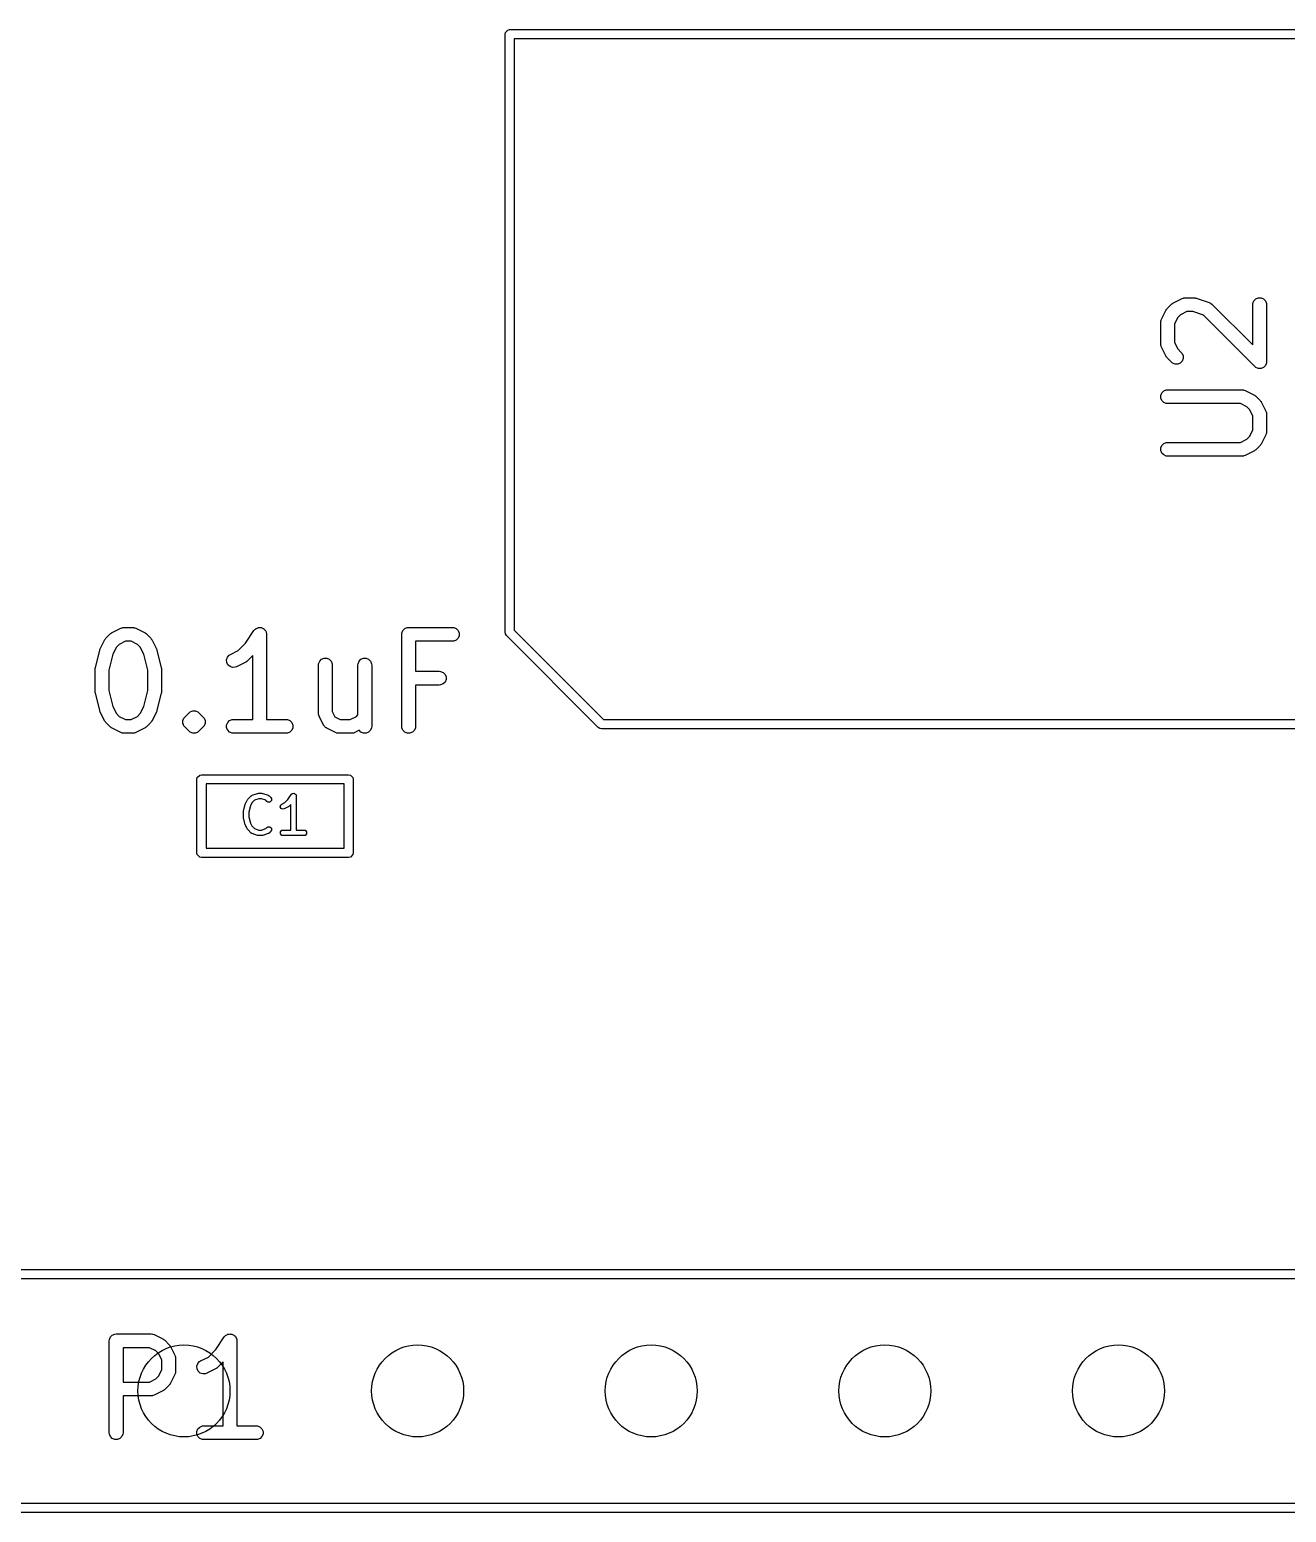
# Model space of a CAD drawing. Extents: x 2.26 to 6.35, y -6.6 to -4.52.
# Drawn here: x 4.275 to 4.813, y -6.469 to -5.835 of the extents above; entities that cross this region are included whole.
import ezdxf

# ---------------------------------------------------------------- set-up
doc = ezdxf.new("R2010")
doc.units = 0
doc.header["$MEASUREMENT"] = 0
doc.layers.add('BLACK', color=7, linetype='CONTINUOUS')

msp = doc.modelspace()

# ---------------------------------------------------------------- linework, layer by layer
at = {"layer": 'BLACK', "linetype": 'CONTINUOUS'}
for p, q in [((4.47835, -5.83661), (4.4785, -5.83586)), ((4.47835, -6.09252), (4.47835, -5.83661)), ((4.4785, -5.83586), (4.47956, -5.8348)), ((4.47956, -5.8348), (4.48031, -5.83465)), ((4.48031, -5.83465), (5.08661, -5.83465)), ((4.48228, -5.83858), (4.48228, -6.0917)), ((5.08465, -5.83858), (4.48228, -5.83858)), ((4.76179, -5.95404), (4.76366, -5.95217)), ((4.76366, -5.95217), (4.76389, -5.95198)), ((4.76389, -5.95198), (4.76394, -5.95192)), ((4.76394, -5.95192), (4.76403, -5.95187)), ((4.76403, -5.95187), (4.76411, -5.9518)), ((4.76411, -5.9518), (4.76418, -5.95177)), ((4.76418, -5.95177), (4.76443, -5.95161)), ((4.76443, -5.95161), (4.76818, -5.94974)), ((4.76818, -5.94974), (4.76872, -5.94953)), ((4.76872, -5.94953), (4.76883, -5.94953)), ((4.76883, -5.94953), (4.76892, -5.94948)), ((4.76892, -5.94948), (4.7695, -5.94943)), ((4.7695, -5.94943), (4.77325, -5.94943)), ((4.77325, -5.94943), (4.77354, -5.94946)), ((4.77354, -5.94946), (4.77362, -5.94945)), ((4.77362, -5.94945), (4.77372, -5.94947)), ((4.77372, -5.94947), (4.77383, -5.94948)), ((4.77383, -5.94948), (4.7739, -5.94951)), ((4.7739, -5.94951), (4.77418, -5.94958)), ((4.77418, -5.94958), (4.77981, -5.95145)), ((4.77981, -5.95145), (4.78034, -5.95169)), ((4.78034, -5.95169), (4.78042, -5.95176)), ((4.78042, -5.95176), (4.78051, -5.9518)), ((4.78051, -5.9518), (4.78096, -5.95217)), ((4.78096, -5.95217), (4.79842, -5.96962)), ((4.79842, -5.95238), (4.79847, -5.9518)), ((4.79842, -5.96962), (4.79842, -5.95238)), ((4.79847, -5.9518), (4.79892, -5.95074)), ((4.79892, -5.95074), (4.79973, -5.94993)), ((4.79973, -5.94993), (4.80079, -5.94948)), ((4.80079, -5.94948), (4.80195, -5.94948)), ((4.80195, -5.94948), (4.80301, -5.94993)), ((4.80301, -5.94993), (4.80383, -5.95074)), ((4.80383, -5.95074), (4.80427, -5.9518)), ((4.80427, -5.9518), (4.80432, -5.95238)), ((4.80432, -5.95238), (4.80432, -5.97675)), ((4.75905, -5.95988), (4.7591, -5.9593)), ((4.7591, -5.9593), (4.75915, -5.95921)), ((4.75915, -5.9591), (4.75936, -5.95856)), ((4.75915, -5.95921), (4.75915, -5.9591)), ((4.75936, -5.95856), (4.76123, -5.95481)), ((4.76123, -5.95481), (4.76139, -5.95456)), ((4.76139, -5.95456), (4.76142, -5.95449)), ((4.76142, -5.95449), (4.76149, -5.95441)), ((4.76149, -5.95441), (4.76154, -5.95432)), ((4.76154, -5.95432), (4.7616, -5.95427)), ((4.7616, -5.95427), (4.76179, -5.95404)), ((4.7663, -5.95788), (4.76495, -5.96058)), ((4.7675, -5.95668), (4.7663, -5.95788)), ((4.7702, -5.95533), (4.7675, -5.95668)), ((4.77277, -5.95533), (4.7702, -5.95533)), ((4.77728, -5.95684), (4.77277, -5.95533)), ((4.79928, -5.97884), (4.77728, -5.95684)), ((4.75905, -5.96925), (4.75905, -5.95988)), ((4.76495, -5.96058), (4.76495, -5.96856)), ((4.7591, -5.96983), (4.75905, -5.96925)), ((4.75915, -5.96993), (4.7591, -5.96983)), ((4.75915, -5.97003), (4.75915, -5.96993)), ((4.75936, -5.97057), (4.75915, -5.97003)), ((4.76123, -5.97432), (4.75936, -5.97057)), ((4.76495, -5.96856), (4.7663, -5.97125)), ((4.7663, -5.97125), (4.76784, -5.97279)), ((4.76139, -5.97457), (4.76123, -5.97432)), ((4.76142, -5.97464), (4.76139, -5.97457)), ((4.76149, -5.97472), (4.76142, -5.97464)), ((4.76154, -5.97481), (4.76149, -5.97472)), ((4.7616, -5.97486), (4.76154, -5.97481)), ((4.76179, -5.97509), (4.7616, -5.97486)), ((4.76366, -5.97697), (4.76179, -5.97509)), ((4.76411, -5.97733), (4.76366, -5.97697)), ((4.76517, -5.97777), (4.76411, -5.97733)), ((4.76633, -5.97777), (4.76517, -5.97777)), ((4.76739, -5.97733), (4.76633, -5.97777)), ((4.76821, -5.97652), (4.76739, -5.97733)), ((4.76784, -5.97279), (4.76821, -5.97324)), ((4.76821, -5.97324), (4.76865, -5.9743)), ((4.76865, -5.97545), (4.76821, -5.97652)), ((4.76865, -5.9743), (4.76865, -5.97545)), ((4.80414, -5.97764), (4.80383, -5.97839)), ((4.80427, -5.97733), (4.80414, -5.97764)), ((4.80432, -5.97675), (4.80427, -5.97733)), ((4.79973, -5.97921), (4.79928, -5.97884)), ((4.80048, -5.97952), (4.79973, -5.97921)), ((4.80079, -5.97965), (4.80048, -5.97952)), ((4.80195, -5.97965), (4.80079, -5.97965)), ((4.80079, -5.97965), (4.80079, -5.97965)), ((4.80301, -5.97921), (4.80195, -5.97965)), ((4.80383, -5.97839), (4.80301, -5.97921)), ((4.7591, -5.99117), (4.75955, -5.99011)), ((4.75955, -5.99011), (4.76036, -5.9893)), ((4.76036, -5.9893), (4.76142, -5.98886)), ((4.76142, -5.98886), (4.762, -5.9888)), ((4.762, -5.9888), (4.79387, -5.9888)), ((4.79387, -5.9888), (4.79445, -5.98886)), ((4.79445, -5.98886), (4.79455, -5.9889)), ((4.79455, -5.9889), (4.79465, -5.9889)), ((4.79465, -5.9889), (4.79519, -5.98911)), ((4.79519, -5.98911), (4.79894, -5.99098)), ((4.79894, -5.99098), (4.79919, -5.99114)), ((4.7591, -5.99233), (4.7591, -5.99117)), ((4.75955, -5.99339), (4.7591, -5.99233)), ((4.76036, -5.99421), (4.75955, -5.99339)), ((4.76142, -5.99465), (4.76036, -5.99421)), ((4.762, -5.9947), (4.76142, -5.99465)), ((4.79317, -5.9947), (4.762, -5.9947)), ((4.79587, -5.99605), (4.79317, -5.9947)), ((4.79707, -5.99725), (4.79587, -5.99605)), ((4.79842, -5.99995), (4.79707, -5.99725)), ((4.79919, -5.99114), (4.79926, -5.99117)), ((4.79926, -5.99117), (4.79934, -5.99124)), ((4.79934, -5.99124), (4.79943, -5.99129)), ((4.79943, -5.99129), (4.79948, -5.99135)), ((4.79948, -5.99135), (4.79971, -5.99154)), ((4.79971, -5.99154), (4.80158, -5.99341)), ((4.80158, -5.99341), (4.80177, -5.99364)), ((4.80177, -5.99364), (4.80183, -5.99369)), ((4.80183, -5.99369), (4.80188, -5.99378)), ((4.80188, -5.99378), (4.80195, -5.99386)), ((4.80195, -5.99386), (4.80198, -5.99393)), ((4.80198, -5.99393), (4.80214, -5.99418)), ((4.80214, -5.99418), (4.80401, -5.99793)), ((4.79842, -6.00605), (4.79842, -5.99995)), ((4.80401, -5.99793), (4.80422, -5.99847)), ((4.80422, -5.99847), (4.80423, -5.99858)), ((4.80423, -5.99858), (4.80427, -5.99867)), ((4.80427, -5.99867), (4.80432, -5.99925)), ((4.80432, -5.99925), (4.80432, -6.00675)), ((4.79317, -6.0113), (4.79587, -6.00995)), ((4.79587, -6.00995), (4.79707, -6.00875)), ((4.79707, -6.00875), (4.79842, -6.00605)), ((4.80401, -6.00807), (4.80214, -6.01182)), ((4.80422, -6.00753), (4.80401, -6.00807)), ((4.80423, -6.00742), (4.80422, -6.00753)), ((4.80427, -6.00733), (4.80423, -6.00742)), ((4.80432, -6.00675), (4.80427, -6.00733)), ((4.7591, -6.01367), (4.75955, -6.01261)), ((4.7591, -6.01482), (4.7591, -6.01367)), ((4.75955, -6.01589), (4.7591, -6.01482)), ((4.75955, -6.01261), (4.76036, -6.01179)), ((4.76036, -6.0167), (4.75955, -6.01589)), ((4.76036, -6.01179), (4.76142, -6.01135)), ((4.76142, -6.01135), (4.762, -6.0113)), ((4.762, -6.0113), (4.79317, -6.0113)), ((4.79894, -6.01501), (4.79519, -6.01689)), ((4.79919, -6.01486), (4.79894, -6.01501)), ((4.79926, -6.01483), (4.79919, -6.01486)), ((4.79934, -6.01476), (4.79926, -6.01483)), ((4.79943, -6.01471), (4.79934, -6.01476)), ((4.79948, -6.01465), (4.79943, -6.01471)), ((4.79971, -6.01446), (4.79948, -6.01465)), ((4.80158, -6.01259), (4.79971, -6.01446)), ((4.80177, -6.01236), (4.80158, -6.01259)), ((4.80183, -6.01231), (4.80177, -6.01236)), ((4.80188, -6.01222), (4.80183, -6.01231)), ((4.80195, -6.01214), (4.80188, -6.01222)), ((4.80198, -6.01207), (4.80195, -6.01214)), ((4.80214, -6.01182), (4.80198, -6.01207)), ((4.76142, -6.01714), (4.76036, -6.0167)), ((4.762, -6.0172), (4.76142, -6.01714)), ((4.79387, -6.0172), (4.762, -6.0172)), ((4.79445, -6.01714), (4.79387, -6.0172)), ((4.79455, -6.0171), (4.79445, -6.01714)), ((4.79465, -6.0171), (4.79455, -6.0171)), ((4.79519, -6.01689), (4.79465, -6.0171)), ((4.31017, -6.09273), (4.31392, -6.09086)), ((4.31392, -6.09086), (4.31446, -6.09065)), ((4.31446, -6.09065), (4.31457, -6.09064)), ((4.31457, -6.09064), (4.31467, -6.0906)), ((4.31467, -6.0906), (4.31524, -6.09054)), ((4.31524, -6.09054), (4.31899, -6.09054)), ((4.31899, -6.09054), (4.31957, -6.0906)), ((4.31957, -6.0906), (4.31967, -6.09064)), ((4.31967, -6.09064), (4.31977, -6.09065)), ((4.31977, -6.09065), (4.32031, -6.09086)), ((4.32031, -6.09086), (4.32406, -6.09273)), ((4.36732, -6.09724), (4.3709, -6.09186)), ((4.3709, -6.09186), (4.37091, -6.09185)), ((4.3709, -6.09186), (4.3709, -6.09186)), ((4.3709, -6.09186), (4.3709, -6.09186)), ((4.37091, -6.09185), (4.37127, -6.09141)), ((4.37127, -6.09141), (4.37151, -6.09125)), ((4.37151, -6.09125), (4.37172, -6.09104)), ((4.37172, -6.09104), (4.37199, -6.09093)), ((4.37199, -6.09093), (4.37223, -6.09077)), ((4.37223, -6.09077), (4.37251, -6.09071)), ((4.37251, -6.09071), (4.37278, -6.0906)), ((4.37278, -6.0906), (4.37307, -6.0906)), ((4.37307, -6.0906), (4.37336, -6.09054)), ((4.37336, -6.09054), (4.37364, -6.0906)), ((4.37364, -6.0906), (4.37394, -6.0906)), ((4.37394, -6.0906), (4.3742, -6.09071)), ((4.3742, -6.09071), (4.37449, -6.09077)), ((4.37449, -6.09077), (4.37473, -6.09093)), ((4.37473, -6.09093), (4.375, -6.09104)), ((4.375, -6.09104), (4.3752, -6.09125)), ((4.3752, -6.09125), (4.37545, -6.09141)), ((4.37545, -6.09141), (4.37561, -6.09165)), ((4.37561, -6.09165), (4.37581, -6.09186)), ((4.37581, -6.09186), (4.37593, -6.09212)), ((4.37593, -6.09212), (4.37609, -6.09236)), ((4.37609, -6.09236), (4.37614, -6.09265)), ((4.43421, -6.09292), (4.43465, -6.09186)), ((4.43465, -6.09186), (4.43546, -6.09104)), ((4.43546, -6.09104), (4.43653, -6.0906)), ((4.43653, -6.0906), (4.4371, -6.09054)), ((4.4371, -6.09054), (4.45585, -6.09054)), ((4.45585, -6.09054), (4.45643, -6.0906)), ((4.45643, -6.0906), (4.45749, -6.09104)), ((4.45749, -6.09104), (4.4583, -6.09186)), ((4.4583, -6.09186), (4.45875, -6.09292)), ((4.4785, -6.09327), (4.47835, -6.09252)), ((4.48228, -6.0917), (4.5205, -6.12992)), ((4.3051, -6.09968), (4.30698, -6.09593)), ((4.30698, -6.09593), (4.30713, -6.09568)), ((4.30713, -6.09568), (4.30716, -6.09561)), ((4.30716, -6.09561), (4.30723, -6.09552)), ((4.30723, -6.09552), (4.30728, -6.09544)), ((4.30728, -6.09544), (4.30734, -6.09538)), ((4.30734, -6.09538), (4.30753, -6.09516)), ((4.30753, -6.09516), (4.3094, -6.09328)), ((4.3094, -6.09328), (4.30963, -6.0931)), ((4.30963, -6.0931), (4.30968, -6.09304)), ((4.30968, -6.09304), (4.30977, -6.09298)), ((4.30977, -6.09298), (4.30985, -6.09292)), ((4.30985, -6.09292), (4.30992, -6.09289)), ((4.30992, -6.09289), (4.31017, -6.09273)), ((4.31324, -6.0978), (4.31204, -6.099)), ((4.31594, -6.09645), (4.31324, -6.0978)), ((4.31829, -6.09645), (4.31594, -6.09645)), ((4.32099, -6.0978), (4.31829, -6.09645)), ((4.32219, -6.099), (4.32099, -6.0978)), ((4.32406, -6.09273), (4.32431, -6.09289)), ((4.32431, -6.09289), (4.32438, -6.09292)), ((4.32438, -6.09292), (4.32446, -6.09298)), ((4.32446, -6.09298), (4.32455, -6.09304)), ((4.32455, -6.09304), (4.3246, -6.0931)), ((4.3246, -6.0931), (4.32483, -6.09328)), ((4.32483, -6.09328), (4.3267, -6.09516)), ((4.3267, -6.09516), (4.32689, -6.09538)), ((4.32689, -6.09538), (4.32695, -6.09544)), ((4.32695, -6.09544), (4.327, -6.09552)), ((4.327, -6.09552), (4.32707, -6.09561)), ((4.32707, -6.09561), (4.3271, -6.09568)), ((4.3271, -6.09568), (4.32726, -6.09593)), ((4.32726, -6.09593), (4.32913, -6.09968)), ((4.36411, -6.10044), (4.36732, -6.09724)), ((4.37614, -6.09265), (4.37626, -6.09292)), ((4.37626, -6.09292), (4.37631, -6.09349)), ((4.37631, -6.09349), (4.37631, -6.09349)), ((4.37631, -6.09349), (4.37631, -6.09349)), ((4.37631, -6.09349), (4.37631, -6.0935)), ((4.37631, -6.0935), (4.37631, -6.12991)), ((4.43415, -6.0935), (4.43421, -6.09292)), ((4.43415, -6.13287), (4.43415, -6.0935)), ((4.45585, -6.09645), (4.44005, -6.09645)), ((4.44005, -6.09645), (4.44005, -6.10929)), ((4.45643, -6.09639), (4.45585, -6.09645)), ((4.45749, -6.09595), (4.45643, -6.09639)), ((4.4583, -6.09514), (4.45749, -6.09595)), ((4.45875, -6.09407), (4.4583, -6.09514)), ((4.45875, -6.09292), (4.45875, -6.09407)), ((4.47892, -6.09391), (4.4785, -6.09327)), ((4.51829, -6.13328), (4.47892, -6.09391)), ((4.303, -6.10778), (4.30488, -6.10028)), ((4.30488, -6.10028), (4.30489, -6.10024)), ((4.30489, -6.10022), (4.30499, -6.09998)), ((4.30489, -6.10024), (4.30489, -6.10022)), ((4.30499, -6.09998), (4.30507, -6.09973)), ((4.30507, -6.09973), (4.30509, -6.09972)), ((4.30509, -6.09972), (4.3051, -6.09968)), ((4.31053, -6.10203), (4.30882, -6.10886)), ((4.31204, -6.099), (4.31053, -6.10203)), ((4.3237, -6.10203), (4.32219, -6.099)), ((4.32541, -6.10886), (4.3237, -6.10203)), ((4.32913, -6.09968), (4.32915, -6.09972)), ((4.32915, -6.09972), (4.32916, -6.09973)), ((4.32916, -6.09973), (4.32925, -6.09998)), ((4.32925, -6.09998), (4.32934, -6.10022)), ((4.32934, -6.10022), (4.32934, -6.10024)), ((4.32934, -6.10024), (4.32936, -6.10028)), ((4.32936, -6.10028), (4.33123, -6.10778)), ((4.35918, -6.10438), (4.35955, -6.10328)), ((4.35926, -6.10553), (4.35918, -6.10438)), ((4.35955, -6.10328), (4.3603, -6.10241)), ((4.3603, -6.10241), (4.36079, -6.1021)), ((4.36079, -6.1021), (4.36411, -6.10044)), ((4.36758, -6.10526), (4.3675, -6.10533)), ((4.36767, -6.1052), (4.36758, -6.10526)), ((4.36772, -6.10514), (4.36767, -6.1052)), ((4.36795, -6.10496), (4.36772, -6.10514)), ((4.37041, -6.1025), (4.36795, -6.10496)), ((4.37041, -6.12991), (4.37041, -6.1025)), ((4.39859, -6.10604), (4.39903, -6.10498)), ((4.39903, -6.10498), (4.39984, -6.10417)), ((4.39984, -6.10417), (4.4009, -6.10372)), ((4.4009, -6.10372), (4.40206, -6.10372)), ((4.40206, -6.10372), (4.40312, -6.10417)), ((4.40312, -6.10417), (4.40394, -6.10498)), ((4.40394, -6.10498), (4.40438, -6.10604)), ((4.41546, -6.10604), (4.4159, -6.10498)), ((4.4159, -6.10498), (4.41671, -6.10417)), ((4.41671, -6.10417), (4.41778, -6.10372)), ((4.41778, -6.10372), (4.41893, -6.10372)), ((4.41893, -6.10372), (4.41999, -6.10417)), ((4.41999, -6.10417), (4.42081, -6.10498)), ((4.42081, -6.10498), (4.42125, -6.10604)), ((4.30292, -6.10835), (4.30295, -6.10814)), ((4.30293, -6.10839), (4.30292, -6.10835)), ((4.30292, -6.10849), (4.30293, -6.10839)), ((4.30292, -6.11787), (4.30292, -6.10849)), ((4.30295, -6.10814), (4.30297, -6.10792)), ((4.30297, -6.10792), (4.30299, -6.10788)), ((4.30299, -6.10788), (4.303, -6.10778)), ((4.30882, -6.10886), (4.30882, -6.11751)), ((4.32541, -6.11751), (4.32541, -6.10886)), ((4.33123, -6.10778), (4.33124, -6.10788)), ((4.33124, -6.10788), (4.33126, -6.10792)), ((4.33126, -6.10792), (4.33128, -6.10814)), ((4.33128, -6.10814), (4.33131, -6.10835)), ((4.33131, -6.10835), (4.33131, -6.10839)), ((4.33131, -6.10839), (4.33132, -6.10849)), ((4.33132, -6.10849), (4.33132, -6.11787)), ((4.35978, -6.10656), (4.35926, -6.10553)), ((4.36065, -6.10731), (4.35978, -6.10656)), ((4.36174, -6.10767), (4.36065, -6.10731)), ((4.36289, -6.10759), (4.36174, -6.10767)), ((4.36343, -6.10739), (4.36289, -6.10759)), ((4.36718, -6.10551), (4.36343, -6.10739)), ((4.36743, -6.10536), (4.36718, -6.10551)), ((4.3675, -6.10533), (4.36743, -6.10536)), ((4.39853, -6.10662), (4.39859, -6.10604)), ((4.39853, -6.12724), (4.39853, -6.10662)), ((4.40438, -6.10604), (4.40443, -6.10662)), ((4.40443, -6.10662), (4.40443, -6.12655)), ((4.4154, -6.10662), (4.41546, -6.10604)), ((4.4154, -6.12789), (4.4154, -6.10662)), ((4.42125, -6.10604), (4.42131, -6.10662)), ((4.42131, -6.10662), (4.42131, -6.13287)), ((4.44005, -6.10929), (4.45022, -6.10929)), ((4.45022, -6.10929), (4.4508, -6.10935)), ((4.4508, -6.10935), (4.45187, -6.10979)), ((4.45187, -6.10979), (4.45268, -6.1106)), ((4.45268, -6.1106), (4.45312, -6.11167)), ((4.30293, -6.11797), (4.30292, -6.11787)), ((4.30292, -6.11801), (4.30293, -6.11797)), ((4.30882, -6.11751), (4.31053, -6.12434)), ((4.3237, -6.12434), (4.32541, -6.11751)), ((4.33132, -6.11787), (4.33131, -6.11797)), ((4.33131, -6.11797), (4.33131, -6.11801)), ((4.45022, -6.1152), (4.44005, -6.1152)), ((4.44005, -6.1152), (4.44005, -6.13287)), ((4.4508, -6.11514), (4.45022, -6.1152)), ((4.45187, -6.1147), (4.4508, -6.11514)), ((4.45268, -6.11388), (4.45187, -6.1147)), ((4.45312, -6.11282), (4.45268, -6.11388)), ((4.45312, -6.11167), (4.45312, -6.11282)), ((4.30295, -6.11823), (4.30292, -6.11801)), ((4.30297, -6.11844), (4.30295, -6.11823)), ((4.30299, -6.11848), (4.30297, -6.11844)), ((4.303, -6.11858), (4.30299, -6.11848)), ((4.30488, -6.12608), (4.303, -6.11858)), ((4.33123, -6.11858), (4.32936, -6.12608)), ((4.33124, -6.11848), (4.33123, -6.11858)), ((4.33126, -6.11844), (4.33124, -6.11848)), ((4.33128, -6.11823), (4.33126, -6.11844)), ((4.33131, -6.11801), (4.33128, -6.11823)), ((4.30489, -6.12613), (4.30488, -6.12608)), ((4.30489, -6.12615), (4.30489, -6.12613)), ((4.30499, -6.12639), (4.30489, -6.12615)), ((4.30507, -6.12663), (4.30499, -6.12639)), ((4.30509, -6.12665), (4.30507, -6.12663)), ((4.3051, -6.12669), (4.30509, -6.12665)), ((4.30698, -6.13044), (4.3051, -6.12669)), ((4.30713, -6.13069), (4.30698, -6.13044)), ((4.31053, -6.12434), (4.31204, -6.12737)), ((4.31204, -6.12737), (4.31324, -6.12857)), ((4.31324, -6.12857), (4.31594, -6.12991)), ((4.31594, -6.12991), (4.31829, -6.12991)), ((4.31829, -6.12991), (4.32099, -6.12857)), ((4.32099, -6.12857), (4.32219, -6.12737)), ((4.32219, -6.12737), (4.3237, -6.12434)), ((4.32726, -6.13044), (4.3271, -6.13069)), ((4.32913, -6.12669), (4.32726, -6.13044)), ((4.32915, -6.12665), (4.32913, -6.12669)), ((4.32916, -6.12663), (4.32915, -6.12665)), ((4.32925, -6.12639), (4.32916, -6.12663)), ((4.32934, -6.12615), (4.32925, -6.12639)), ((4.32936, -6.12608), (4.32934, -6.12613)), ((4.32934, -6.12613), (4.32934, -6.12615)), ((4.34047, -6.13042), (4.34091, -6.12935)), ((4.34047, -6.13157), (4.34047, -6.13042)), ((4.34091, -6.12935), (4.34128, -6.1289)), ((4.34128, -6.1289), (4.34315, -6.12703)), ((4.34315, -6.12703), (4.3436, -6.12666)), ((4.3436, -6.12666), (4.34432, -6.12636)), ((4.3436, -6.12666), (4.3436, -6.12666)), ((4.34432, -6.12636), (4.34466, -6.12622)), ((4.34466, -6.12622), (4.34581, -6.12622)), ((4.34581, -6.12622), (4.34581, -6.12622)), ((4.34581, -6.12622), (4.34616, -6.12636)), ((4.34616, -6.12636), (4.34688, -6.12666)), ((4.34688, -6.12666), (4.34688, -6.12666)), ((4.34688, -6.12666), (4.34733, -6.12703)), ((4.34733, -6.12703), (4.3492, -6.1289)), ((4.3492, -6.1289), (4.34957, -6.12935)), ((4.34957, -6.12935), (4.35001, -6.13041)), ((4.35001, -6.13041), (4.35001, -6.13042)), ((4.35001, -6.13042), (4.35001, -6.13157)), ((4.35966, -6.13123), (4.36047, -6.13041)), ((4.36047, -6.13041), (4.36153, -6.12997)), ((4.36153, -6.12997), (4.36211, -6.12991)), ((4.36211, -6.12991), (4.37041, -6.12991)), ((4.37631, -6.12991), (4.38461, -6.12991)), ((4.38461, -6.12991), (4.38518, -6.12997)), ((4.38518, -6.12997), (4.38625, -6.13041)), ((4.38625, -6.13041), (4.38706, -6.13123)), ((4.39859, -6.12782), (4.39853, -6.12724)), ((4.39863, -6.12792), (4.39859, -6.12782)), ((4.39863, -6.12802), (4.39863, -6.12792)), ((4.39884, -6.12856), (4.39863, -6.12802)), ((4.40071, -6.13231), (4.39884, -6.12856)), ((4.40443, -6.12655), (4.40556, -6.12879)), ((4.40556, -6.12879), (4.4078, -6.12991)), ((4.4078, -6.12991), (4.41203, -6.12991)), ((4.41203, -6.12991), (4.41473, -6.12857)), ((4.41473, -6.12857), (4.4154, -6.12789)), ((4.5205, -6.12992), (5.08465, -6.12992)), ((4.30716, -6.13076), (4.30713, -6.13069)), ((4.30723, -6.13084), (4.30716, -6.13076)), ((4.30728, -6.13093), (4.30723, -6.13084)), ((4.30734, -6.13098), (4.30728, -6.13093)), ((4.30753, -6.13121), (4.30734, -6.13098)), ((4.3094, -6.13308), (4.30753, -6.13121)), ((4.30963, -6.13327), (4.3094, -6.13308)), ((4.30968, -6.13332), (4.30963, -6.13327)), ((4.30977, -6.13338), (4.30968, -6.13332)), ((4.30985, -6.13345), (4.30977, -6.13338)), ((4.30992, -6.13348), (4.30985, -6.13345)), ((4.31017, -6.13363), (4.30992, -6.13348)), ((4.31392, -6.13551), (4.31017, -6.13363)), ((4.31446, -6.13571), (4.31392, -6.13551)), ((4.31457, -6.13572), (4.31446, -6.13571)), ((4.31467, -6.13576), (4.31457, -6.13572)), ((4.31524, -6.13582), (4.31467, -6.13576)), ((4.31899, -6.13582), (4.31524, -6.13582)), ((4.31957, -6.13576), (4.31899, -6.13582)), ((4.31967, -6.13572), (4.31957, -6.13576)), ((4.31977, -6.13571), (4.31967, -6.13572)), ((4.32031, -6.13551), (4.31977, -6.13571)), ((4.32406, -6.13363), (4.32031, -6.13551)), ((4.32431, -6.13348), (4.32406, -6.13363)), ((4.32438, -6.13345), (4.32431, -6.13348)), ((4.32446, -6.13338), (4.32438, -6.13345)), ((4.32455, -6.13332), (4.32446, -6.13338)), ((4.3246, -6.13327), (4.32455, -6.13332)), ((4.32483, -6.13308), (4.3246, -6.13327)), ((4.3267, -6.13121), (4.32483, -6.13308)), ((4.32689, -6.13098), (4.3267, -6.13121)), ((4.32695, -6.13093), (4.32689, -6.13098)), ((4.327, -6.13084), (4.32695, -6.13093)), ((4.32707, -6.13076), (4.327, -6.13084)), ((4.3271, -6.13069), (4.32707, -6.13076)), ((4.34067, -6.13205), (4.34047, -6.13157)), ((4.34091, -6.13263), (4.34067, -6.13205)), ((4.34128, -6.13308), (4.34091, -6.13263)), ((4.34315, -6.13495), (4.34128, -6.13308)), ((4.3436, -6.13532), (4.34315, -6.13495)), ((4.34466, -6.13576), (4.3436, -6.13532)), ((4.34581, -6.13576), (4.34466, -6.13576)), ((4.34466, -6.13576), (4.34466, -6.13576)), ((4.34688, -6.13532), (4.34581, -6.13576)), ((4.34581, -6.13576), (4.34581, -6.13576)), ((4.34733, -6.13495), (4.34688, -6.13532)), ((4.3492, -6.13308), (4.34733, -6.13495)), ((4.34957, -6.13263), (4.3492, -6.13308)), ((4.35001, -6.13157), (4.34957, -6.13263)), ((4.35921, -6.13229), (4.35966, -6.13123)), ((4.35921, -6.13344), (4.35921, -6.13229)), ((4.35966, -6.13451), (4.35921, -6.13344)), ((4.36047, -6.13532), (4.35966, -6.13451)), ((4.36153, -6.13576), (4.36047, -6.13532)), ((4.36211, -6.13582), (4.36153, -6.13576)), ((4.38461, -6.13582), (4.36211, -6.13582)), ((4.38518, -6.13576), (4.38461, -6.13582)), ((4.38625, -6.13532), (4.38518, -6.13576)), ((4.38706, -6.13451), (4.38625, -6.13532)), ((4.38706, -6.13123), (4.3875, -6.13229)), ((4.3875, -6.13344), (4.38706, -6.13451)), ((4.3875, -6.13229), (4.3875, -6.13344)), ((4.40078, -6.13241), (4.40071, -6.13231)), ((4.40079, -6.13245), (4.40078, -6.13241)), ((4.40084, -6.13251), (4.40079, -6.13245)), ((4.40102, -6.1328), (4.40084, -6.13251)), ((4.4013, -6.13304), (4.40102, -6.1328)), ((4.40155, -6.13332), (4.4013, -6.13304)), ((4.40184, -6.13351), (4.40155, -6.13332)), ((4.40189, -6.13356), (4.40184, -6.13351)), ((4.40194, -6.13357), (4.40189, -6.13356)), ((4.40204, -6.13363), (4.40194, -6.13357)), ((4.40578, -6.13551), (4.40204, -6.13363)), ((4.40633, -6.13571), (4.40578, -6.13551)), ((4.40643, -6.13572), (4.40633, -6.13571)), ((4.40653, -6.13576), (4.40643, -6.13572)), ((4.40711, -6.13582), (4.40653, -6.13576)), ((4.41273, -6.13582), (4.40711, -6.13582)), ((4.41331, -6.13576), (4.41273, -6.13582)), ((4.4134, -6.13572), (4.41331, -6.13576)), ((4.41351, -6.13571), (4.4134, -6.13572)), ((4.41405, -6.13551), (4.41351, -6.13571)), ((4.41595, -6.13456), (4.41405, -6.13551)), ((4.41671, -6.13532), (4.41595, -6.13456)), ((4.41778, -6.13576), (4.41671, -6.13532)), ((4.41893, -6.13576), (4.41778, -6.13576)), ((4.41999, -6.13532), (4.41893, -6.13576)), ((4.42081, -6.13451), (4.41999, -6.13532)), ((4.42125, -6.13344), (4.42081, -6.13451)), ((4.42131, -6.13287), (4.42125, -6.13344)), ((4.43421, -6.13344), (4.43415, -6.13287)), ((4.43465, -6.13451), (4.43421, -6.13344)), ((4.43546, -6.13532), (4.43465, -6.13451)), ((4.43653, -6.13576), (4.43546, -6.13532)), ((4.43768, -6.13576), (4.43653, -6.13576)), ((4.43874, -6.13532), (4.43768, -6.13576)), ((4.43956, -6.13451), (4.43874, -6.13532)), ((4.44, -6.13344), (4.43956, -6.13451)), ((4.44005, -6.13287), (4.44, -6.13344)), ((4.51893, -6.13371), (4.51829, -6.13328)), ((4.51969, -6.13386), (4.51893, -6.13371)), ((5.08661, -6.13386), (4.51969, -6.13386)), ((4.34646, -6.15551), (4.34661, -6.15476)), ((4.34646, -6.18701), (4.34646, -6.15551)), ((4.34661, -6.15476), (4.34767, -6.15369)), ((4.34767, -6.15369), (4.34843, -6.15354)), ((4.34843, -6.15354), (4.41142, -6.15354)), ((4.41142, -6.15354), (4.41217, -6.15369)), ((4.41217, -6.15369), (4.41324, -6.15476)), ((4.41324, -6.15476), (4.41339, -6.15551)), ((4.41339, -6.15551), (4.41339, -6.18701)), ((4.35039, -6.15748), (4.35039, -6.18504)), ((4.40945, -6.15748), (4.35039, -6.15748)), ((4.36994, -6.16244), (4.3701, -6.16233)), ((4.3701, -6.16233), (4.37012, -6.16233)), ((4.37012, -6.16233), (4.37017, -6.1623)), ((4.37017, -6.1623), (4.37242, -6.16155)), ((4.37242, -6.16155), (4.37261, -6.16153)), ((4.37261, -6.16153), (4.3728, -6.16149)), ((4.3728, -6.16149), (4.3743, -6.16149)), ((4.3743, -6.16149), (4.37448, -6.16153)), ((4.37448, -6.16153), (4.37467, -6.16155)), ((4.37467, -6.16155), (4.37692, -6.1623)), ((4.37692, -6.1623), (4.37697, -6.16233)), ((4.37697, -6.16233), (4.377, -6.16233)), ((4.377, -6.16233), (4.37716, -6.16244)), ((4.38538, -6.16417), (4.38681, -6.16202)), ((4.38681, -6.16202), (4.38714, -6.16169)), ((4.38714, -6.16169), (4.38726, -6.16167)), ((4.38726, -6.16167), (4.38734, -6.16158)), ((4.38734, -6.16158), (4.38769, -6.16158)), ((4.38769, -6.16158), (4.38802, -6.16152)), ((4.38802, -6.16152), (4.38813, -6.16158)), ((4.38813, -6.16158), (4.38825, -6.16158)), ((4.38825, -6.16158), (4.38849, -6.16183)), ((4.38849, -6.16183), (4.38878, -6.16202)), ((4.38878, -6.16202), (4.3888, -6.16214)), ((4.3888, -6.16214), (4.38889, -6.16222)), ((4.38889, -6.16222), (4.38898, -6.16267)), ((4.40945, -6.18504), (4.40945, -6.15748)), ((4.3664, -6.16914), (4.36715, -6.16614)), ((4.36715, -6.16614), (4.36721, -6.16602)), ((4.36721, -6.16602), (4.36724, -6.1659)), ((4.36724, -6.1659), (4.36799, -6.1644)), ((4.36799, -6.1644), (4.36811, -6.16425)), ((4.36811, -6.16425), (4.36821, -6.16409)), ((4.36821, -6.16409), (4.36971, -6.16259)), ((4.36941, -6.16684), (4.36873, -6.16957)), ((4.37002, -6.16562), (4.36941, -6.16684)), ((4.36971, -6.16259), (4.36976, -6.16256)), ((4.36976, -6.16256), (4.36977, -6.16253)), ((4.36977, -6.16253), (4.36994, -6.16244)), ((4.37119, -6.16446), (4.37002, -6.16562)), ((4.37299, -6.16386), (4.37119, -6.16446)), ((4.37411, -6.16386), (4.37299, -6.16386)), ((4.37591, -6.16446), (4.37411, -6.16386)), ((4.37646, -6.16501), (4.37591, -6.16446)), ((4.37684, -6.16527), (4.37646, -6.16501)), ((4.37775, -6.16527), (4.37684, -6.16527)), ((4.37716, -6.16244), (4.37732, -6.16253)), ((4.37732, -6.16253), (4.37733, -6.16256)), ((4.37733, -6.16256), (4.37738, -6.16259)), ((4.37738, -6.16259), (4.37813, -6.16334)), ((4.37839, -6.16463), (4.37775, -6.16527)), ((4.37813, -6.16334), (4.37839, -6.16372)), ((4.37839, -6.16372), (4.37839, -6.16463)), ((4.38212, -6.16726), (4.3824, -6.1664)), ((4.38252, -6.16807), (4.38212, -6.16726)), ((4.3824, -6.1664), (4.38277, -6.16612)), ((4.38338, -6.16835), (4.38252, -6.16807)), ((4.38277, -6.16612), (4.3841, -6.16545)), ((4.38382, -6.16823), (4.38338, -6.16835)), ((4.38532, -6.16748), (4.38382, -6.16823)), ((4.3841, -6.16545), (4.38538, -6.16417)), ((4.38547, -6.16736), (4.38532, -6.16748)), ((4.38563, -6.16726), (4.38547, -6.16736)), ((4.38661, -6.16628), (4.38563, -6.16726)), ((4.38661, -6.17724), (4.38661, -6.16628)), ((4.38898, -6.16267), (4.38898, -6.17724)), ((4.36637, -6.16942), (4.36639, -6.16928)), ((4.36637, -6.17167), (4.36637, -6.16942)), ((4.36639, -6.17182), (4.36637, -6.17167)), ((4.36639, -6.16928), (4.3664, -6.16914)), ((4.3664, -6.17196), (4.36639, -6.17182)), ((4.36715, -6.17496), (4.3664, -6.17196)), ((4.36721, -6.17508), (4.36715, -6.17496)), ((4.36724, -6.1752), (4.36721, -6.17508)), ((4.36873, -6.16957), (4.36873, -6.17153)), ((4.36873, -6.17153), (4.36941, -6.17426)), ((4.36941, -6.17426), (4.37002, -6.17547)), ((4.36799, -6.1767), (4.36724, -6.1752)), ((4.36811, -6.17685), (4.36799, -6.1767)), ((4.36821, -6.17701), (4.36811, -6.17685)), ((4.36971, -6.17851), (4.36821, -6.17701)), ((4.36976, -6.17854), (4.36971, -6.17851)), ((4.36977, -6.17856), (4.36976, -6.17854)), ((4.36994, -6.17866), (4.36977, -6.17856)), ((4.3701, -6.17876), (4.36994, -6.17866)), ((4.37002, -6.17547), (4.37119, -6.17664)), ((4.37012, -6.17876), (4.3701, -6.17876)), ((4.37017, -6.17879), (4.37012, -6.17876)), ((4.37242, -6.17954), (4.37017, -6.17879)), ((4.37119, -6.17664), (4.37299, -6.17724)), ((4.37261, -6.17957), (4.37242, -6.17954)), ((4.3728, -6.1796), (4.37261, -6.17957)), ((4.3743, -6.1796), (4.3728, -6.1796)), ((4.37299, -6.17724), (4.37411, -6.17724)), ((4.37411, -6.17724), (4.37591, -6.17664)), ((4.37448, -6.17957), (4.3743, -6.1796)), ((4.37467, -6.17954), (4.37448, -6.17957)), ((4.37692, -6.17879), (4.37467, -6.17954)), ((4.37591, -6.17664), (4.37646, -6.17609)), ((4.37646, -6.17609), (4.37684, -6.17583)), ((4.37684, -6.17583), (4.37775, -6.17583)), ((4.37697, -6.17876), (4.37692, -6.17879)), ((4.377, -6.17876), (4.37697, -6.17876)), ((4.37716, -6.17866), (4.377, -6.17876)), ((4.37732, -6.17856), (4.37716, -6.17866)), ((4.37733, -6.17854), (4.37732, -6.17856)), ((4.37738, -6.17851), (4.37733, -6.17854)), ((4.37813, -6.17776), (4.37738, -6.17851)), ((4.37775, -6.17583), (4.37839, -6.17647)), ((4.37839, -6.17737), (4.37813, -6.17776)), ((4.37839, -6.17647), (4.37839, -6.17737)), ((4.3822, -6.17797), (4.38284, -6.17733)), ((4.3822, -6.17887), (4.3822, -6.17797)), ((4.38284, -6.17951), (4.3822, -6.17887)), ((4.38284, -6.17733), (4.3833, -6.17724)), ((4.3833, -6.1796), (4.38284, -6.17951)), ((4.3833, -6.17724), (4.38661, -6.17724)), ((4.39229, -6.1796), (4.3833, -6.1796)), ((4.38898, -6.17724), (4.39229, -6.17724)), ((4.39229, -6.17724), (4.39275, -6.17733)), ((4.39275, -6.17951), (4.39229, -6.1796)), ((4.39275, -6.17733), (4.39339, -6.17797)), ((4.39339, -6.17887), (4.39275, -6.17951)), ((4.39339, -6.17797), (4.39339, -6.17887)), ((4.34661, -6.18776), (4.34646, -6.18701)), ((4.34767, -6.18883), (4.34661, -6.18776)), ((4.35039, -6.18504), (4.40945, -6.18504)), ((4.41324, -6.18776), (4.41217, -6.18883)), ((4.41339, -6.18701), (4.41324, -6.18776)), ((4.34843, -6.18898), (4.34767, -6.18883)), ((4.41142, -6.18898), (4.34843, -6.18898)), ((4.41217, -6.18883), (4.41142, -6.18898)), ((2.39094, -6.36535), (6.29094, -6.36535)), ((6.28898, -6.36929), (2.39291, -6.36929)), ((4.30893, -6.39586), (4.30899, -6.39528)), ((4.30893, -6.43523), (4.30893, -6.39586)), ((4.30899, -6.39528), (4.30943, -6.39422)), ((4.30943, -6.39422), (4.31025, -6.3934)), ((4.31025, -6.3934), (4.31131, -6.39296)), ((4.31131, -6.39296), (4.31189, -6.39291)), ((4.31189, -6.39291), (4.32688, -6.39291)), ((4.32688, -6.39291), (4.32746, -6.39296)), ((4.32746, -6.39296), (4.32756, -6.393)), ((4.32756, -6.393), (4.32766, -6.39301)), ((4.32766, -6.39301), (4.3282, -6.39322)), ((4.3282, -6.39322), (4.33195, -6.39509)), ((4.33195, -6.39509), (4.3322, -6.39525)), ((4.3322, -6.39525), (4.33227, -6.39528)), ((4.33227, -6.39528), (4.33236, -6.39535)), ((4.33236, -6.39535), (4.33244, -6.3954)), ((4.33244, -6.3954), (4.3325, -6.39546)), ((4.3325, -6.39546), (4.33272, -6.39565)), ((4.33272, -6.39565), (4.3346, -6.39752)), ((4.35459, -6.3996), (4.35817, -6.39422)), ((4.35817, -6.39422), (4.35817, -6.39422)), ((4.35817, -6.39422), (4.35817, -6.39422)), ((4.35817, -6.39422), (4.35818, -6.39422)), ((4.35818, -6.39422), (4.35854, -6.39377)), ((4.35854, -6.39377), (4.35878, -6.39361)), ((4.35878, -6.39361), (4.35899, -6.3934)), ((4.35899, -6.3934), (4.35926, -6.39329)), ((4.35926, -6.39329), (4.3595, -6.39313)), ((4.3595, -6.39313), (4.35978, -6.39307)), ((4.35978, -6.39307), (4.36005, -6.39296)), ((4.36005, -6.39296), (4.36034, -6.39296)), ((4.36034, -6.39296), (4.36063, -6.39291)), ((4.36063, -6.39291), (4.36091, -6.39296)), ((4.36091, -6.39296), (4.36121, -6.39296)), ((4.36121, -6.39296), (4.36147, -6.39307)), ((4.36147, -6.39307), (4.36176, -6.39313)), ((4.36176, -6.39313), (4.362, -6.39329)), ((4.362, -6.39329), (4.36227, -6.3934)), ((4.36227, -6.3934), (4.36247, -6.39361)), ((4.36247, -6.39361), (4.36272, -6.39377)), ((4.36272, -6.39377), (4.36288, -6.39401)), ((4.36288, -6.39401), (4.36309, -6.39422)), ((4.36309, -6.39422), (4.3632, -6.39449)), ((4.3632, -6.39449), (4.36336, -6.39473)), ((4.36336, -6.39473), (4.36341, -6.39501)), ((4.36341, -6.39501), (4.36353, -6.39528)), ((4.36353, -6.39528), (4.36358, -6.39585)), ((4.36358, -6.39585), (4.36358, -6.39586)), ((4.36358, -6.39586), (4.36358, -6.39586)), ((4.36358, -6.39586), (4.36358, -6.39586)), ((4.36358, -6.39586), (4.36358, -6.43228)), ((4.32619, -6.39881), (4.31484, -6.39881)), ((4.31484, -6.39881), (4.31484, -6.41353)), ((4.32888, -6.40016), (4.32619, -6.39881)), ((4.33008, -6.40136), (4.32888, -6.40016)), ((4.33143, -6.40406), (4.33008, -6.40136)), ((4.3346, -6.39752), (4.33478, -6.39775)), ((4.33478, -6.39775), (4.33484, -6.3978)), ((4.33484, -6.3978), (4.3349, -6.39789)), ((4.3349, -6.39789), (4.33496, -6.39797)), ((4.33496, -6.39797), (4.33499, -6.39804)), ((4.33499, -6.39804), (4.33515, -6.39829)), ((4.33515, -6.39829), (4.33702, -6.40204)), ((4.33702, -6.40204), (4.33723, -6.40258)), ((4.33723, -6.40258), (4.33724, -6.40268)), ((4.33724, -6.40268), (4.33728, -6.40278)), ((4.33728, -6.40278), (4.33734, -6.40336)), ((4.33734, -6.40336), (4.33734, -6.40898)), ((4.34806, -6.40447), (4.35138, -6.40281)), ((4.35138, -6.40281), (4.35459, -6.3996)), ((4.33008, -6.41098), (4.33143, -6.40829)), ((4.33143, -6.40829), (4.33143, -6.40406)), ((4.33723, -6.40976), (4.33702, -6.4103)), ((4.33724, -6.40966), (4.33723, -6.40976)), ((4.33728, -6.40956), (4.33724, -6.40966)), ((4.33734, -6.40898), (4.33728, -6.40956)), ((4.34645, -6.40674), (4.34682, -6.40565)), ((4.34653, -6.40789), (4.34645, -6.40674)), ((4.34705, -6.40892), (4.34653, -6.40789)), ((4.34682, -6.40565), (4.34757, -6.40477)), ((4.34792, -6.40967), (4.34705, -6.40892)), ((4.34757, -6.40477), (4.34806, -6.40447)), ((4.34901, -6.41004), (4.34792, -6.40967)), ((4.3507, -6.40975), (4.35016, -6.40996)), ((4.35445, -6.40787), (4.3507, -6.40975)), ((4.3547, -6.40772), (4.35445, -6.40787)), ((4.35477, -6.40769), (4.3547, -6.40772)), ((4.35485, -6.40762), (4.35477, -6.40769)), ((4.35494, -6.40757), (4.35485, -6.40762)), ((4.35499, -6.40751), (4.35494, -6.40757)), ((4.35522, -6.40732), (4.35499, -6.40751)), ((4.35768, -6.40486), (4.35522, -6.40732)), ((4.35768, -6.43228), (4.35768, -6.40486)), ((4.31484, -6.41353), (4.32619, -6.41353)), ((4.32619, -6.41353), (4.32888, -6.41218)), ((4.32888, -6.41218), (4.33008, -6.41098)), ((4.3346, -6.41482), (4.33272, -6.41669)), ((4.33478, -6.41459), (4.3346, -6.41482)), ((4.33484, -6.41454), (4.33478, -6.41459)), ((4.3349, -6.41445), (4.33484, -6.41454)), ((4.33496, -6.41437), (4.3349, -6.41445)), ((4.33499, -6.4143), (4.33496, -6.41437)), ((4.33515, -6.41405), (4.33499, -6.4143)), ((4.33702, -6.4103), (4.33515, -6.41405)), ((4.35016, -6.40996), (4.34901, -6.41004)), ((4.32688, -6.41943), (4.31484, -6.41943)), ((4.31484, -6.41943), (4.31484, -6.43523)), ((4.32746, -6.41938), (4.32688, -6.41943)), ((4.32756, -6.41934), (4.32746, -6.41938)), ((4.32766, -6.41933), (4.32756, -6.41934)), ((4.3282, -6.41912), (4.32766, -6.41933)), ((4.33195, -6.41725), (4.3282, -6.41912)), ((4.3322, -6.41709), (4.33195, -6.41725)), ((4.33227, -6.41706), (4.3322, -6.41709)), ((4.33236, -6.417), (4.33227, -6.41706)), ((4.33244, -6.41694), (4.33236, -6.417)), ((4.3325, -6.41688), (4.33244, -6.41694)), ((4.33272, -6.41669), (4.3325, -6.41688)), ((4.30899, -6.43581), (4.30893, -6.43523)), ((4.31484, -6.43523), (4.31478, -6.43581)), ((4.34649, -6.43465), (4.34693, -6.43359)), ((4.34649, -6.43581), (4.34649, -6.43465)), ((4.34693, -6.43359), (4.34774, -6.43277)), ((4.34774, -6.43277), (4.34881, -6.43233)), ((4.34881, -6.43233), (4.34938, -6.43228)), ((4.34938, -6.43228), (4.35768, -6.43228)), ((4.36358, -6.43228), (4.37188, -6.43228)), ((4.37188, -6.43228), (4.37245, -6.43233)), ((4.37245, -6.43233), (4.37352, -6.43277)), ((4.37352, -6.43277), (4.37433, -6.43359)), ((4.37433, -6.43359), (4.37477, -6.43465)), ((4.37477, -6.43465), (4.37477, -6.43581)), ((4.30943, -6.43687), (4.30899, -6.43581)), ((4.31025, -6.43768), (4.30943, -6.43687)), ((4.31131, -6.43813), (4.31025, -6.43768)), ((4.31246, -6.43813), (4.31131, -6.43813)), ((4.31353, -6.43768), (4.31246, -6.43813)), ((4.31434, -6.43687), (4.31353, -6.43768)), ((4.31478, -6.43581), (4.31434, -6.43687)), ((4.34693, -6.43687), (4.34649, -6.43581)), ((4.34774, -6.43768), (4.34693, -6.43687)), ((4.34881, -6.43813), (4.34774, -6.43768)), ((4.34938, -6.43818), (4.34881, -6.43813)), ((4.37188, -6.43818), (4.34938, -6.43818)), ((4.37245, -6.43813), (4.37188, -6.43818)), ((4.37352, -6.43768), (4.37245, -6.43813)), ((4.37433, -6.43687), (4.37352, -6.43768)), ((4.37477, -6.43581), (4.37433, -6.43687)), ((2.41676, -6.46535), (6.28898, -6.46535)), ((6.29094, -6.46929), (2.41594, -6.46929))]:
    msp.add_line(p, q, dxfattribs=at)
at = {"layer": 'BLACK'}
for centre in [(4.34094, -6.41732), (4.44094, -6.41732), (4.54094, -6.41732), (4.64094, -6.41732), (4.74094, -6.41732)]:
    msp.add_circle(centre, 0.01969, dxfattribs=at)

doc.saveas('drawing.dxf')
